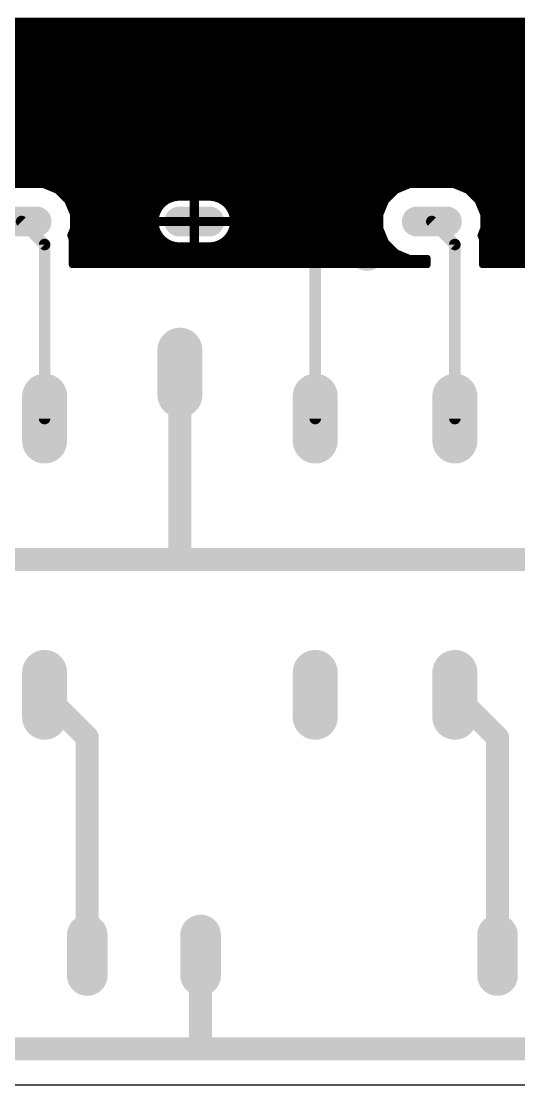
# Model space of a CAD drawing. Header units: millimetres. Extents: x 0 to 653, y 0 to 287.
# Drawn here: x 80.31 to 102.26, y 0 to 46.94 of the extents above; entities that cross this region are included whole.
import ezdxf

# ---------------------------------------------------------------- set-up
doc = ezdxf.new("R2010")
doc.units = ezdxf.units.MM
for name, color, linetype in [('16', 7, 'Continuous'), ('17', 7, 'Continuous'), ('18', 7, 'Continuous'), ('20', 7, 'Continuous')]:
    doc.layers.add(name, color=color, linetype=linetype)

# ---------------------------------------------------------------- blocks, each defined once
blk = doc.blocks.new('LONGP100')
at = {"const_width": 1}
blk.add_lwpolyline([(-0.5, 0), (0.5, 0)], dxfattribs=at)
at = {"const_width": 0.5}
for points in [[(-0.5, 0.25, 1), (-0.5, -0.25)], [(0.5, -0.25, 1), (0.5, 0.25)]]:
    blk.add_lwpolyline(points, format="xyb", dxfattribs=at)
blk = doc.blocks.new('ROUNDV')
at = {"const_width": 0.5}
blk.add_lwpolyline([(0, -0.25, 1), (0, 0.25, 1), (0, -0.25)], format="xyb", dxfattribs=at)

msp = doc.modelspace()

# ---------------------------------------------------------------- linework, layer by layer
at = {"layer": '16'}
for points, const_width in [([(1.168, 46.939), (167.958, 46.939)], 0.305), ([(1.168, 46.634), (167.958, 46.634)], 0.305), ([(1.168, 46.33), (167.958, 46.33)], 0.305), ([(1.168, 46.025), (167.958, 46.025)], 0.305), ([(1.168, 45.72), (167.958, 45.72)], 0.305), ([(1.168, 45.415), (167.958, 45.415)], 0.305), ([(1.168, 45.11), (167.958, 45.11)], 0.305), ([(1.168, 44.806), (167.958, 44.806)], 0.305), ([(1.168, 44.501), (167.958, 44.501)], 0.305), ([(1.168, 44.196), (167.958, 44.196)], 0.305), ([(1.168, 43.891), (167.958, 43.891)], 0.305), ([(1.168, 43.586), (167.958, 43.586)], 0.305), ([(1.168, 43.282), (167.958, 43.282)], 0.305), ([(1.168, 42.977), (167.958, 42.977)], 0.305), ([(1.168, 42.672), (167.958, 42.672)], 0.305), ([(6.137, 42.367), (167.958, 42.367)], 0.305), ([(6.442, 42.062), (167.958, 42.062)], 0.305), ([(6.693, 41.758), (167.958, 41.758)], 0.305), ([(6.693, 41.453), (167.958, 41.453)], 0.305), ([(6.693, 41.148), (167.958, 41.148)], 0.305), ([(6.693, 40.843), (167.958, 40.843)], 0.305), ([(6.188, 40.234), (167.958, 40.234)], 0.305), ([(6.493, 40.538), (167.958, 40.538)], 0.305), ([(1.168, 39.929), (167.958, 39.929)], 0.305), ([(81.311, 39.726), (79.344, 39.726)], 0.305), ([(81.909, 39.478), (81.311, 39.726)], 0.305), ([(81.556, 39.624), (97.196, 39.624)], 0.305), ([(82.366, 39.021), (81.909, 39.478)], 0.305), ([(82.068, 39.319), (96.685, 39.319)], 0.305), ([(96.844, 39.478), (96.386, 39.021)], 0.305), ([(97.441, 39.726), (96.844, 39.478)], 0.305), ([(99.409, 39.726), (97.441, 39.726)], 0.305), ([(100.006, 39.478), (99.409, 39.726)], 0.305), ([(99.654, 39.624), (115.293, 39.624)], 0.305), ([(100.463, 39.021), (100.006, 39.478)], 0.305), ([(100.165, 39.319), (114.782, 39.319)], 0.305), ([(82.614, 38.423), (82.366, 39.021)], 0.305), ([(82.369, 39.014), (86.732, 39.014)], 0.305), ([(86.592, 38.914), (86.473, 38.795)], 0.305), ([(86.728, 39.012), (86.592, 38.914)], 0.305), ([(86.878, 39.089), (86.728, 39.012)], 0.305), ([(87.037, 39.141), (86.878, 39.089)], 0.305), ([(87.203, 39.167), (87.037, 39.141)], 0.305), ([(87.897, 39.167), (87.203, 39.167)], 0.305), ([(87.897, 38.151), (87.897, 39.167)], 0.305), ([(87.897, 39.014), (87.998, 39.014)], 0.305), ([(88.692, 39.167), (87.998, 39.167)], 0.305), ([(87.998, 39.167), (87.998, 38.151)], 0.305), ([(88.858, 39.141), (88.692, 39.167)], 0.305), ([(89.017, 39.089), (88.858, 39.141)], 0.305), ([(89.167, 39.012), (89.017, 39.089)], 0.305), ([(89.163, 39.014), (96.384, 39.014)], 0.305), ([(89.303, 38.914), (89.167, 39.012)], 0.305), ([(89.422, 38.795), (89.303, 38.914)], 0.305), ([(96.386, 39.021), (96.139, 38.423)], 0.305), ([(100.711, 38.423), (100.463, 39.021)], 0.305), ([(100.466, 39.014), (104.829, 39.014)], 0.305), ([(82.495, 38.71), (86.411, 38.71)], 0.305), ([(82.614, 37.777), (82.614, 38.423)], 0.305), ([(82.614, 38.405), (86.264, 38.405)], 0.305), ([(86.247, 38.35), (86.22, 38.184)], 0.305), ([(86.299, 38.51), (86.247, 38.35)], 0.305), ([(86.375, 38.659), (86.299, 38.51)], 0.305), ([(86.473, 38.795), (86.375, 38.659)], 0.305), ([(87.897, 38.71), (87.998, 38.71)], 0.305), ([(87.897, 38.405), (87.998, 38.405)], 0.305), ([(89.52, 38.659), (89.422, 38.795)], 0.305), ([(89.484, 38.71), (96.258, 38.71)], 0.305), ([(89.597, 38.51), (89.52, 38.659)], 0.305), ([(89.648, 38.35), (89.597, 38.51)], 0.305), ([(89.631, 38.405), (96.139, 38.405)], 0.305), ([(89.675, 38.184), (89.648, 38.35)], 0.305), ([(96.139, 38.423), (96.139, 37.777)], 0.305), ([(100.592, 38.71), (104.509, 38.71)], 0.305), ([(100.711, 37.777), (100.711, 38.423)], 0.305), ([(100.711, 38.405), (104.362, 38.405)], 0.305), ([(81.344, 37.084), (80.328, 38.1)], 0.508), ([(82.614, 38.1), (87.897, 38.1)], 0.305), ([(86.22, 38.184), (86.22, 38.151)], 0.305), ([(86.22, 38.151), (87.897, 38.151)], 0.305), ([(87.897, 38.049), (86.22, 38.049)], 0.305), ([(86.22, 38.049), (86.22, 38.016)], 0.305), ([(86.22, 38.016), (86.247, 37.85)], 0.305), ([(87.897, 38.151), (87.897, 38.049)], 0.305), ([(87.998, 38.151), (87.897, 38.151)], 0.305), ([(87.897, 37.033), (87.897, 38.049)], 0.305), ([(87.897, 38.049), (87.998, 38.049)], 0.305), ([(87.948, 38.1), (89.853, 38.1)], 0.305), ([(87.998, 38.049), (87.998, 38.151)], 0.305), ([(87.998, 38.151), (89.675, 38.151)], 0.305), ([(87.998, 38.1), (96.139, 38.1)], 0.305), ([(87.998, 38.049), (87.998, 37.033)], 0.305), ([(89.675, 38.049), (87.998, 38.049)], 0.305), ([(89.648, 37.85), (89.675, 38.016)], 0.305), ([(89.675, 38.151), (89.675, 38.184)], 0.305), ([(89.675, 38.016), (89.675, 38.049)], 0.305), ([(99.441, 37.084), (98.425, 38.1)], 0.508), ([(100.711, 38.1), (105.994, 38.1)], 0.305), ([(82.495, 37.49), (82.614, 37.777)], 0.305), ([(82.563, 37.327), (82.495, 37.49)], 0.305), ([(82.495, 37.49), (86.411, 37.49)], 0.305), ([(82.614, 37.795), (86.264, 37.795)], 0.305), ([(86.247, 37.85), (86.299, 37.691)], 0.305), ([(86.299, 37.691), (86.375, 37.541)], 0.305), ([(86.375, 37.541), (86.473, 37.405)], 0.305), ([(86.473, 37.405), (86.592, 37.286)], 0.305), ([(87.897, 37.795), (87.998, 37.795)], 0.305), ([(87.897, 37.49), (87.998, 37.49)], 0.305), ([(89.303, 37.286), (89.422, 37.405)], 0.305), ([(89.422, 37.405), (89.52, 37.541)], 0.305), ([(89.484, 37.49), (96.258, 37.49)], 0.305), ([(89.52, 37.541), (89.597, 37.691)], 0.305), ([(89.597, 37.691), (89.648, 37.85)], 0.305), ([(89.631, 37.795), (96.139, 37.795)], 0.305), ([(96.139, 37.777), (96.386, 37.179)], 0.305), ([(100.592, 37.49), (100.711, 37.777)], 0.305), ([(100.66, 37.327), (100.592, 37.49)], 0.305), ([(100.592, 37.49), (104.509, 37.49)], 0.305), ([(100.711, 37.795), (104.362, 37.795)], 0.305), ([(81.344, 29.401), (81.344, 37.084)], 0.508), ([(82.563, 36.195), (82.563, 37.327)], 0.305), ([(82.563, 37.186), (86.732, 37.186)], 0.305), ([(86.592, 37.286), (86.728, 37.188)], 0.305), ([(86.728, 37.188), (86.878, 37.111)], 0.305), ([(86.878, 37.111), (87.037, 37.059)], 0.305), ([(87.037, 37.059), (87.203, 37.033)], 0.305), ([(87.203, 37.033), (87.897, 37.033)], 0.305), ([(87.897, 37.186), (87.998, 37.186)], 0.305), ([(87.998, 37.033), (88.692, 37.033)], 0.305), ([(88.692, 37.033), (88.858, 37.059)], 0.305), ([(88.858, 37.059), (89.017, 37.111)], 0.305), ([(89.017, 37.111), (89.167, 37.188)], 0.305), ([(89.163, 37.186), (96.384, 37.186)], 0.305), ([(89.167, 37.188), (89.303, 37.286)], 0.305), ([(93.281, 36.894), (93.028, 37.148)], 0.508), ([(93.281, 29.401), (93.281, 36.894)], 0.508), ([(96.386, 37.179), (96.844, 36.722)], 0.305), ([(99.441, 29.401), (99.441, 37.084)], 0.508), ([(100.66, 36.195), (100.66, 37.327)], 0.305), ([(100.66, 37.186), (104.829, 37.186)], 0.305), ([(82.563, 36.881), (96.685, 36.881)], 0.305), ([(82.563, 36.576), (97.196, 36.576)], 0.305), ([(96.844, 36.722), (97.441, 36.474)], 0.305), ([(97.441, 36.474), (98.222, 36.474)], 0.305), ([(98.222, 36.474), (98.222, 36.195)], 0.305), ([(100.66, 36.881), (114.782, 36.881)], 0.305), ([(100.66, 36.576), (115.293, 36.576)], 0.305), ([(82.563, 36.271), (98.222, 36.271)], 0.305), ([(98.222, 36.195), (82.563, 36.195)], 0.305), ([(100.66, 36.271), (116.319, 36.271)], 0.305), ([(116.319, 36.195), (100.66, 36.195)], 0.305), ([(87.312, 31.433), (87.312, 23.177)], 1.016), ([(69.215, 23.177), (87.312, 23.177)], 1.016), ([(87.312, 23.177), (91.123, 23.177)], 1.016), ([(91.123, 23.177), (105.41, 23.177)], 1.016), ([(81.344, 17.209), (83.225, 15.327)], 1.016), ([(99.441, 17.209), (101.323, 15.327)], 1.016), ([(83.225, 15.327), (83.225, 5.715)], 1.016), ([(101.323, 15.327), (101.323, 5.715)], 1.016), ([(88.225, 5.715), (88.225, 1.627)], 1.016), ([(69.85, 1.587), (88.265, 1.587)], 1.016), ([(88.225, 1.627), (88.265, 1.587)], 1.016), ([(88.265, 1.587), (106.362, 1.587)], 1.016)]:
    msp.add_lwpolyline(points, dxfattribs=dict(at, const_width=const_width))
for points, const_width in [([(81.34, 39.796, 1), (81.282, 39.655)], 0.152), ([(81.311, 39.649, 1), (81.311, 39.802)], 0.152), ([(81.556, 39.7, 1), (81.556, 39.548)], 0.152), ([(81.963, 39.532, 1), (81.855, 39.424)], 0.152), ([(81.88, 39.408, 1), (81.938, 39.548)], 0.152), ([(82.068, 39.395, 1), (82.068, 39.243)], 0.152), ([(96.685, 39.243, 1), (96.685, 39.395)], 0.152), ([(96.815, 39.548, 1), (96.873, 39.408)], 0.152), ([(96.898, 39.424, 1), (96.79, 39.532)], 0.152), ([(97.196, 39.548, 1), (97.196, 39.7)], 0.152), ([(97.441, 39.802, 1), (97.441, 39.649)], 0.152), ([(97.47, 39.655, 1), (97.412, 39.796)], 0.152), ([(99.438, 39.796, 1), (99.38, 39.655)], 0.152), ([(99.409, 39.649, 1), (99.409, 39.802)], 0.152), ([(99.654, 39.7, 1), (99.654, 39.548)], 0.152), ([(100.06, 39.532, 1), (99.952, 39.424)], 0.152), ([(99.977, 39.408, 1), (100.035, 39.548)], 0.152), ([(100.165, 39.395, 1), (100.165, 39.243)], 0.152), ([(82.436, 39.05, 1), (82.296, 38.992)], 0.152), ([(82.369, 39.091, 1), (82.369, 38.938)], 0.152), ([(82.312, 38.967, 1), (82.42, 39.075)], 0.152), ([(86.547, 38.975, 1), (86.637, 38.852)], 0.152), ([(86.646, 38.86, 1), (86.538, 38.968)], 0.152), ([(86.693, 39.08, 1), (86.763, 38.944)], 0.152), ([(86.773, 38.951, 1), (86.683, 39.074)], 0.152), ([(86.732, 38.938, 1), (86.732, 39.091)], 0.152), ([(86.854, 39.161, 1), (86.901, 39.016)], 0.152), ([(86.912, 39.021, 1), (86.843, 39.157)], 0.152), ([(87.025, 39.216, 1), (87.049, 39.065)], 0.152), ([(87.061, 39.068, 1), (87.014, 39.213)], 0.152), ([(87.203, 39.243, 1), (87.203, 39.091)], 0.152), ([(87.215, 39.092, 1), (87.191, 39.242)], 0.152), ([(87.973, 39.167, 1), (87.82, 39.167)], 0.152), ([(87.897, 39.091, 1), (87.897, 38.938)], 0.152), ([(87.897, 39.091, 1), (87.897, 39.243)], 0.152), ([(87.998, 39.243, 1), (87.998, 39.091)], 0.152), ([(88.075, 39.167, 1), (87.922, 39.167)], 0.152), ([(87.998, 38.938, 1), (87.998, 39.091)], 0.152), ([(88.704, 39.242, 1), (88.68, 39.092)], 0.152), ([(88.692, 39.091, 1), (88.692, 39.243)], 0.152), ([(88.881, 39.213, 1), (88.834, 39.068)], 0.152), ([(88.846, 39.065, 1), (88.87, 39.216)], 0.152), ([(89.052, 39.157, 1), (88.983, 39.021)], 0.152), ([(88.994, 39.016, 1), (89.041, 39.161)], 0.152), ([(89.163, 39.091, 1), (89.163, 38.938)], 0.152), ([(89.212, 39.074, 1), (89.122, 38.951)], 0.152), ([(89.132, 38.944, 1), (89.202, 39.08)], 0.152), ([(89.357, 38.968, 1), (89.249, 38.86)], 0.152), ([(89.258, 38.852, 1), (89.348, 38.975)], 0.152), ([(96.333, 39.075, 1), (96.44, 38.967)], 0.152), ([(96.457, 38.992, 1), (96.316, 39.05)], 0.152), ([(96.384, 38.938, 1), (96.384, 39.091)], 0.152), ([(100.534, 39.05, 1), (100.393, 38.992)], 0.152), ([(100.466, 39.091, 1), (100.466, 38.938)], 0.152), ([(100.41, 38.967, 1), (100.517, 39.075)], 0.152), ([(82.495, 38.786, 1), (82.495, 38.633)], 0.152), ([(82.69, 38.423, 1), (82.537, 38.423)], 0.152), ([(82.614, 38.481, 1), (82.614, 38.329)], 0.152), ([(82.543, 38.394, 1), (82.684, 38.453)], 0.152), ([(86.322, 38.338, 1), (86.171, 38.362)], 0.152), ([(86.231, 38.544, 1), (86.366, 38.475)], 0.152), ([(86.371, 38.486, 1), (86.226, 38.533)], 0.152), ([(86.264, 38.329, 1), (86.264, 38.481)], 0.152), ([(86.313, 38.704, 1), (86.436, 38.614)], 0.152), ([(86.443, 38.624, 1), (86.307, 38.694)], 0.152), ([(86.419, 38.849, 1), (86.527, 38.741)], 0.152), ([(86.411, 38.633, 1), (86.411, 38.786)], 0.152), ([(86.535, 38.75, 1), (86.412, 38.84)], 0.152), ([(87.897, 38.786, 1), (87.897, 38.633)], 0.152), ([(87.897, 38.481, 1), (87.897, 38.329)], 0.152), ([(87.998, 38.633, 1), (87.998, 38.786)], 0.152), ([(87.998, 38.329, 1), (87.998, 38.481)], 0.152), ([(89.483, 38.84, 1), (89.36, 38.75)], 0.152), ([(89.368, 38.741, 1), (89.475, 38.849)], 0.152), ([(89.484, 38.786, 1), (89.484, 38.633)], 0.152), ([(89.588, 38.694, 1), (89.452, 38.624)], 0.152), ([(89.459, 38.614, 1), (89.582, 38.704)], 0.152), ([(89.669, 38.533, 1), (89.524, 38.486)], 0.152), ([(89.529, 38.475, 1), (89.664, 38.544)], 0.152), ([(89.631, 38.481, 1), (89.631, 38.329)], 0.152), ([(89.724, 38.362, 1), (89.573, 38.338)], 0.152), ([(96.215, 38.423, 1), (96.063, 38.423)], 0.152), ([(96.069, 38.453, 1), (96.209, 38.394)], 0.152), ([(96.139, 38.329, 1), (96.139, 38.481)], 0.152), ([(96.258, 38.633, 1), (96.258, 38.786)], 0.152), ([(100.592, 38.786, 1), (100.592, 38.633)], 0.152), ([(100.787, 38.423, 1), (100.635, 38.423)], 0.152), ([(100.711, 38.481, 1), (100.711, 38.329)], 0.152), ([(100.641, 38.394, 1), (100.781, 38.453)], 0.152), ([(80.417, 38.19, 1), (80.238, 38.01)], 0.254), ([(82.614, 38.176, 1), (82.614, 38.024)], 0.152), ([(86.296, 38.184, 1), (86.144, 38.184)], 0.152), ([(86.22, 38.227, 1), (86.22, 38.075)], 0.152), ([(86.145, 38.196, 1), (86.296, 38.172)], 0.152), ([(86.144, 38.151, 1), (86.296, 38.151)], 0.152), ([(86.22, 38.125, 1), (86.22, 37.973)], 0.152), ([(86.296, 38.049, 1), (86.144, 38.049)], 0.152), ([(86.296, 38.028, 1), (86.145, 38.004)], 0.152), ([(86.144, 38.016, 1), (86.296, 38.016)], 0.152), ([(86.174, 38.373, 1), (86.319, 38.326)], 0.152), ([(87.973, 38.151, 1), (87.82, 38.151)], 0.152), ([(87.897, 38.227, 1), (87.897, 38.075)], 0.152), ([(87.82, 38.151, 1), (87.973, 38.151)], 0.152), ([(87.973, 38.049, 1), (87.82, 38.049)], 0.152), ([(87.897, 38.125, 1), (87.897, 37.973)], 0.152), ([(87.82, 38.049, 1), (87.973, 38.049)], 0.152), ([(87.948, 38.176, 1), (87.948, 38.024)], 0.152), ([(87.897, 38.075, 1), (87.897, 38.227)], 0.152), ([(87.897, 38.024, 1), (87.897, 38.176)], 0.152), ([(87.897, 37.973, 1), (87.897, 38.125)], 0.152), ([(88.075, 38.151, 1), (87.922, 38.151)], 0.152), ([(87.998, 38.227, 1), (87.998, 38.075)], 0.152), ([(87.998, 38.176, 1), (87.998, 38.024)], 0.152), ([(87.922, 38.151, 1), (88.075, 38.151)], 0.152), ([(88.075, 38.049, 1), (87.922, 38.049)], 0.152), ([(87.998, 38.125, 1), (87.998, 37.973)], 0.152), ([(87.922, 38.049, 1), (88.075, 38.049)], 0.152), ([(87.998, 38.075, 1), (87.998, 38.227)], 0.152), ([(87.998, 37.973, 1), (87.998, 38.125)], 0.152), ([(89.576, 38.326, 1), (89.721, 38.373)], 0.152), ([(89.751, 38.184, 1), (89.599, 38.184)], 0.152), ([(89.599, 38.151, 1), (89.751, 38.151)], 0.152), ([(89.751, 38.049, 1), (89.599, 38.049)], 0.152), ([(89.599, 38.016, 1), (89.751, 38.016)], 0.152), ([(89.599, 38.172, 1), (89.75, 38.196)], 0.152), ([(89.75, 38.004, 1), (89.599, 38.028)], 0.152), ([(89.675, 38.075, 1), (89.675, 38.227)], 0.152), ([(89.675, 37.973, 1), (89.675, 38.125)], 0.152), ([(89.853, 38.024, 1), (89.853, 38.176)], 0.152), ([(96.139, 38.024, 1), (96.139, 38.176)], 0.152), ([(98.515, 38.19, 1), (98.335, 38.01)], 0.254), ([(100.711, 38.176, 1), (100.711, 38.024)], 0.152), ([(82.495, 37.567, 1), (82.495, 37.414)], 0.152), ([(82.565, 37.519, 1), (82.424, 37.461)], 0.152), ([(82.424, 37.519, 1), (82.565, 37.461)], 0.152), ([(82.614, 37.871, 1), (82.614, 37.719)], 0.152), ([(82.537, 37.777, 1), (82.69, 37.777)], 0.152), ([(82.684, 37.748, 1), (82.543, 37.806)], 0.152), ([(86.319, 37.874, 1), (86.174, 37.827)], 0.152), ([(86.171, 37.838, 1), (86.322, 37.862)], 0.152), ([(86.366, 37.725, 1), (86.231, 37.656)], 0.152), ([(86.226, 37.667, 1), (86.371, 37.714)], 0.152), ([(86.264, 37.719, 1), (86.264, 37.871)], 0.152), ([(86.436, 37.586, 1), (86.313, 37.496)], 0.152), ([(86.307, 37.506, 1), (86.443, 37.575)], 0.152), ([(86.527, 37.459, 1), (86.419, 37.351)], 0.152), ([(86.411, 37.414, 1), (86.411, 37.567)], 0.152), ([(87.897, 37.871, 1), (87.897, 37.719)], 0.152), ([(87.897, 37.567, 1), (87.897, 37.414)], 0.152), ([(87.998, 37.719, 1), (87.998, 37.871)], 0.152), ([(87.998, 37.414, 1), (87.998, 37.567)], 0.152), ([(89.475, 37.351, 1), (89.368, 37.459)], 0.152), ([(89.484, 37.567, 1), (89.484, 37.414)], 0.152), ([(89.452, 37.575, 1), (89.588, 37.506)], 0.152), ([(89.582, 37.496, 1), (89.459, 37.586)], 0.152), ([(89.524, 37.714, 1), (89.669, 37.667)], 0.152), ([(89.664, 37.656, 1), (89.529, 37.725)], 0.152), ([(89.631, 37.871, 1), (89.631, 37.719)], 0.152), ([(89.573, 37.862, 1), (89.724, 37.838)], 0.152), ([(89.721, 37.827, 1), (89.576, 37.874)], 0.152), ([(96.209, 37.806, 1), (96.069, 37.748)], 0.152), ([(96.063, 37.777, 1), (96.215, 37.777)], 0.152), ([(96.139, 37.719, 1), (96.139, 37.871)], 0.152), ([(96.258, 37.414, 1), (96.258, 37.567)], 0.152), ([(100.663, 37.519, 1), (100.522, 37.461)], 0.152), ([(100.592, 37.567, 1), (100.592, 37.414)], 0.152), ([(100.522, 37.519, 1), (100.663, 37.461)], 0.152), ([(100.711, 37.871, 1), (100.711, 37.719)], 0.152), ([(100.635, 37.777, 1), (100.787, 37.777)], 0.152), ([(100.781, 37.748, 1), (100.641, 37.806)], 0.152), ([(81.471, 37.084, 1), (81.216, 37.084)], 0.254), ([(81.254, 36.994, 1), (81.433, 37.174)], 0.254), ([(82.639, 37.327, 1), (82.487, 37.327)], 0.152), ([(82.563, 37.262, 1), (82.563, 37.109)], 0.152), ([(82.492, 37.297, 1), (82.633, 37.356)], 0.152), ([(86.412, 37.36, 1), (86.535, 37.45)], 0.152), ([(86.637, 37.348, 1), (86.547, 37.225)], 0.152), ([(86.538, 37.232, 1), (86.646, 37.34)], 0.152), ([(86.763, 37.255, 1), (86.693, 37.12)], 0.152), ([(86.683, 37.126, 1), (86.773, 37.249)], 0.152), ([(86.732, 37.109, 1), (86.732, 37.262)], 0.152), ([(86.901, 37.184, 1), (86.854, 37.039)], 0.152), ([(86.843, 37.044, 1), (86.912, 37.179)], 0.152), ([(87.049, 37.135, 1), (87.025, 36.984)], 0.152), ([(87.014, 36.987, 1), (87.061, 37.132)], 0.152), ([(87.203, 37.109, 1), (87.203, 36.957)], 0.152), ([(87.191, 36.958, 1), (87.215, 37.108)], 0.152), ([(87.897, 37.262, 1), (87.897, 37.109)], 0.152), ([(87.82, 37.033, 1), (87.973, 37.033)], 0.152), ([(87.897, 36.957, 1), (87.897, 37.109)], 0.152), ([(87.998, 37.109, 1), (87.998, 36.957)], 0.152), ([(87.922, 37.033, 1), (88.075, 37.033)], 0.152), ([(87.998, 37.109, 1), (87.998, 37.262)], 0.152), ([(88.68, 37.108, 1), (88.704, 36.958)], 0.152), ([(88.692, 36.957, 1), (88.692, 37.109)], 0.152), ([(88.834, 37.132, 1), (88.881, 36.987)], 0.152), ([(88.87, 36.984, 1), (88.846, 37.135)], 0.152), ([(88.983, 37.179, 1), (89.052, 37.044)], 0.152), ([(89.041, 37.039, 1), (88.994, 37.184)], 0.152), ([(89.163, 37.262, 1), (89.163, 37.109)], 0.152), ([(89.122, 37.249, 1), (89.212, 37.126)], 0.152), ([(89.202, 37.12, 1), (89.132, 37.255)], 0.152), ([(89.249, 37.34, 1), (89.357, 37.232)], 0.152), ([(89.348, 37.225, 1), (89.258, 37.348)], 0.152), ([(89.36, 37.45, 1), (89.483, 37.36)], 0.152), ([(93.117, 37.237, 1), (92.938, 37.058)], 0.254), ([(93.409, 36.894, 1), (93.154, 36.894)], 0.254), ([(93.192, 36.804, 1), (93.371, 36.983)], 0.254), ([(96.44, 37.233, 1), (96.333, 37.125)], 0.152), ([(96.316, 37.15, 1), (96.457, 37.208)], 0.152), ([(96.384, 37.109, 1), (96.384, 37.262)], 0.152), ([(99.568, 37.084, 1), (99.314, 37.084)], 0.254), ([(99.351, 36.994, 1), (99.531, 37.174)], 0.254), ([(100.736, 37.327, 1), (100.584, 37.327)], 0.152), ([(100.66, 37.262, 1), (100.66, 37.109)], 0.152), ([(100.59, 37.297, 1), (100.731, 37.356)], 0.152), ([(82.563, 36.957, 1), (82.563, 36.805)], 0.152), ([(82.563, 36.652, 1), (82.563, 36.5)], 0.152), ([(96.685, 36.805, 1), (96.685, 36.957)], 0.152), ([(96.873, 36.792, 1), (96.815, 36.651)], 0.152), ([(96.79, 36.668, 1), (96.898, 36.776)], 0.152), ([(97.196, 36.5, 1), (97.196, 36.652)], 0.152), ([(97.441, 36.551, 1), (97.441, 36.398)], 0.152), ([(97.412, 36.404, 1), (97.47, 36.545)], 0.152), ([(98.298, 36.474, 1), (98.146, 36.474)], 0.152), ([(98.222, 36.398, 1), (98.222, 36.551)], 0.152), ([(100.66, 36.957, 1), (100.66, 36.805)], 0.152), ([(100.66, 36.652, 1), (100.66, 36.5)], 0.152), ([(82.563, 36.347, 1), (82.563, 36.195)], 0.152), ([(82.563, 36.271, 1), (82.563, 36.119)], 0.152), ([(82.487, 36.195, 1), (82.639, 36.195)], 0.152), ([(98.146, 36.195, 1), (98.298, 36.195)], 0.152), ([(98.222, 36.195, 1), (98.222, 36.347)], 0.152), ([(98.222, 36.119, 1), (98.222, 36.271)], 0.152), ([(100.66, 36.347, 1), (100.66, 36.195)], 0.152), ([(100.66, 36.271, 1), (100.66, 36.119)], 0.152), ([(100.584, 36.195, 1), (100.736, 36.195)], 0.152), ([(87.567, 31.433, 1), (87.058, 31.433)], 0.508), ([(81.216, 29.401, 1), (81.471, 29.401)], 0.254), ([(93.154, 29.401, 1), (93.409, 29.401)], 0.254), ([(99.314, 29.401, 1), (99.568, 29.401)], 0.254), ([(87.312, 23.431, 1), (87.312, 22.924)], 0.508), ([(87.312, 22.924, 1), (87.312, 23.431)], 0.508), ([(91.123, 23.431, 1), (91.123, 22.924)], 0.508), ([(91.123, 22.924, 1), (91.123, 23.431)], 0.508), ([(87.058, 23.177, 1), (87.567, 23.177)], 0.508), ([(81.523, 17.388, 1), (81.164, 17.029)], 0.508), ([(99.621, 17.388, 1), (99.261, 17.029)], 0.508), ([(83.479, 15.327, 1), (82.971, 15.327)], 0.508), ([(83.045, 15.147, 1), (83.405, 15.507)], 0.508), ([(101.576, 15.327, 1), (101.069, 15.327)], 0.508), ([(101.143, 15.147, 1), (101.502, 15.507)], 0.508), ([(88.479, 5.715, 1), (87.971, 5.715)], 0.508), ([(82.971, 5.715, 1), (83.479, 5.715)], 0.508), ([(101.069, 5.715, 1), (101.576, 5.715)], 0.508), ([(88.405, 1.807, 1), (88.045, 1.448)], 0.508), ([(87.971, 1.627, 1), (88.479, 1.627)], 0.508), ([(88.265, 1.841, 1), (88.265, 1.333)], 0.508), ([(88.085, 1.408, 1), (88.445, 1.767)], 0.508), ([(88.265, 1.333, 1), (88.265, 1.841)], 0.508)]:
    msp.add_lwpolyline(points, format="xyb", dxfattribs=dict(at, const_width=const_width))
at = {"layer": '20'}
msp.add_line((0, 0), (187.94, 0), dxfattribs=at)

# ---------------------------------------------------------------- block references
at = {"layer": '17'}
for p, xscale, yscale, rotation in [((80.328, 38.1), 1.3208, 1.3208, 180), ((80.328, 38.1), 1.3208, 1.3208, 180), ((87.948, 38.1), 1.3208, 1.3208, 180), ((87.948, 38.1), 1.3208, 1.3208, 180), ((98.425, 38.1), 1.3208, 1.3208, 180), ((98.425, 38.1), 1.3208, 1.3208, 180), ((87.312, 31.433), 1.9812, 1.9812, 270), ((87.312, 31.433), 1.9812, 1.9812, 270), ((81.344, 29.401), 1.9812, 1.9812, 270), ((81.344, 29.401), 1.9812, 1.9812, 270), ((93.281, 29.401), 1.9812, 1.9812, 270), ((93.281, 29.401), 1.9812, 1.9812, 270), ((99.441, 29.401), 1.9812, 1.9812, 270), ((99.441, 29.401), 1.9812, 1.9812, 270), ((81.344, 17.209), 1.9812, 1.9812, 270), ((81.344, 17.209), 1.9812, 1.9812, 270), ((93.281, 17.209), 1.9812, 1.9812, 270), ((93.281, 17.209), 1.9812, 1.9812, 270), ((99.441, 17.209), 1.9812, 1.9812, 270), ((99.441, 17.209), 1.9812, 1.9812, 270), ((83.225, 5.715), 1.7907, 1.7907, 90), ((83.225, 5.715), 1.7907, 1.7907, 90), ((88.225, 5.715), 1.7907, 1.7907, 90), ((88.225, 5.715), 1.7907, 1.7907, 90), ((101.323, 5.715), 1.7907, 1.7907, 90), ((101.323, 5.715), 1.7907, 1.7907, 90)]:
    msp.add_blockref('LONGP100', p, dxfattribs=dict(at, xscale=xscale, yscale=yscale, rotation=rotation))
at = {"layer": '18', "xscale": 1.8, "yscale": 1.8}
msp.add_blockref('ROUNDV', (95.567, 36.83), dxfattribs=at)
msp.add_blockref('ROUNDV', (95.567, 36.83), dxfattribs=at)

doc.saveas('drawing.dxf')
